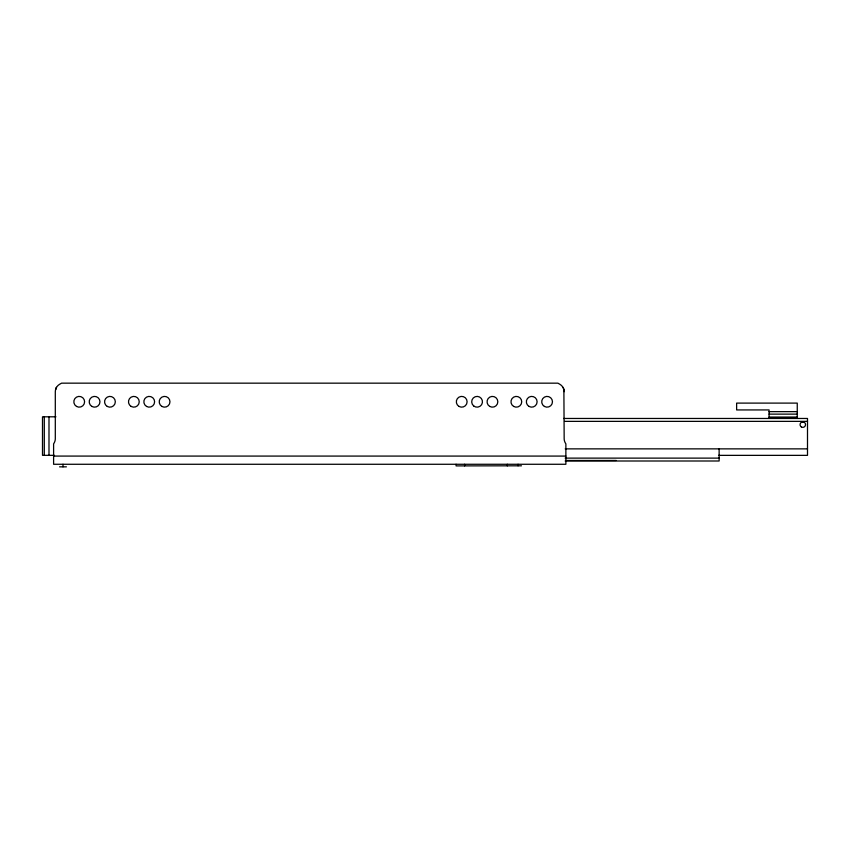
<?xml version="1.0" encoding="UTF-8"?>
<svg xmlns="http://www.w3.org/2000/svg" width="850" height="850" viewBox="0 0 850 850"><rect width="100%" height="100%" fill="white"/><g stroke="black" fill="none" stroke-linecap="round" stroke-linejoin="round"><path stroke-width="1.27" d="M55.601 389.502L56.504 387.345M55.728 389.056L56.068 388.174M769.08 411.634L797.258 411.634M769.08 414.131L797.258 414.131M55.941 416.808L42.5 416.808L42.5 455.334L54.474 455.334M769.08 417.074L797.258 417.074M769.08 417.616L797.258 417.616M563.55 418.466L807.5 418.466L807.5 455.356L718.537 455.356M564.517 421.366L807.5 421.366M565.207 448.864L807.5 448.864M53.603 456.078L565.877 456.078M565.165 458.118L719.132 458.118M565.834 460.466L616.25 460.466M565.165 460.998L719.132 460.998L719.132 448.864M521.475 465.811L456.078 465.896L456.078 464.27M59.574 466.841L66.406 466.841M564.166 391.701A8.542 8.542 0 0 0 559.895 384.306L557.919 383.169L61.561 383.159L59.574 384.306A8.542 8.542 0 0 0 55.303 391.701L55.303 438.653A8.542 8.542 0 0 1 54.166 442.924L53.603 443.902L53.603 464.27L565.877 464.27L565.877 443.902L565.314 442.924A8.542 8.542 0 0 1 564.166 438.664L563.879 389.502A10.572 9.244 0 0 0 562.976 387.345M797.258 418.466L797.258 403.102L736.631 403.102L736.631 409.934L769.08 409.934L769.08 418.466M518.064 464.27L518.064 465.811M507.301 464.27L507.301 465.896M464.621 464.27L464.621 465.896M62.996 464.27L62.996 466.841M48.992 416.808L48.992 455.334M44.296 416.808L44.296 455.334M801.964 422.014L803.229 421.919L801.964 422.014M801.433 426.987A2.731 2.731 0 0 0 805.534 424.618A2.731 2.731 0 0 0 801.433 422.248A2.731 2.731 0 0 0 801.433 426.987M513.666 406.438A5.376 5.376 0 0 0 521.73 401.774A5.376 5.376 0 0 0 513.666 397.12A5.376 5.376 0 0 0 513.666 406.438M529.04 406.438A5.376 5.376 0 0 0 537.104 401.774A5.376 5.376 0 0 0 529.04 397.12A5.376 5.376 0 0 0 529.04 406.438M544.404 406.438A5.376 5.376 0 0 0 552.468 401.774A5.376 5.376 0 0 0 544.404 397.12A5.376 5.376 0 0 0 544.404 406.438M459.021 406.438A5.376 5.376 0 0 0 467.096 401.774A5.376 5.376 0 0 0 459.021 397.12A5.376 5.376 0 0 0 459.021 406.438M473.694 405.96A5.376 5.376 0 0 0 482.396 402.613A5.376 5.376 0 0 0 475.15 396.759A5.376 5.376 0 0 0 473.694 405.96M489.759 406.438A5.376 5.376 0 0 0 497.824 401.774A5.376 5.376 0 0 0 489.759 397.12A5.376 5.376 0 0 0 489.759 406.438M161.904 406.438A5.376 5.376 0 0 0 169.968 401.774A5.376 5.376 0 0 0 161.904 397.12A5.376 5.376 0 0 0 161.904 406.438M146.54 406.438A5.376 5.376 0 0 0 154.604 401.774A5.376 5.376 0 0 0 146.54 397.12A5.376 5.376 0 0 0 146.54 406.438M131.166 406.438A5.376 5.376 0 0 0 139.23 401.774A5.376 5.376 0 0 0 131.166 397.12A5.376 5.376 0 0 0 131.166 406.438M107.259 406.438A5.376 5.376 0 0 0 115.324 401.774A5.376 5.376 0 0 0 107.259 397.12A5.376 5.376 0 0 0 107.259 406.438M91.896 406.438A5.376 5.376 0 0 0 99.96 401.774A5.376 5.376 0 0 0 91.896 397.12A5.376 5.376 0 0 0 91.896 406.438M76.521 406.438A5.376 5.376 0 0 0 84.596 401.774A5.376 5.376 0 0 0 76.521 397.12A5.376 5.376 0 0 0 76.521 406.438"/></g></svg>
